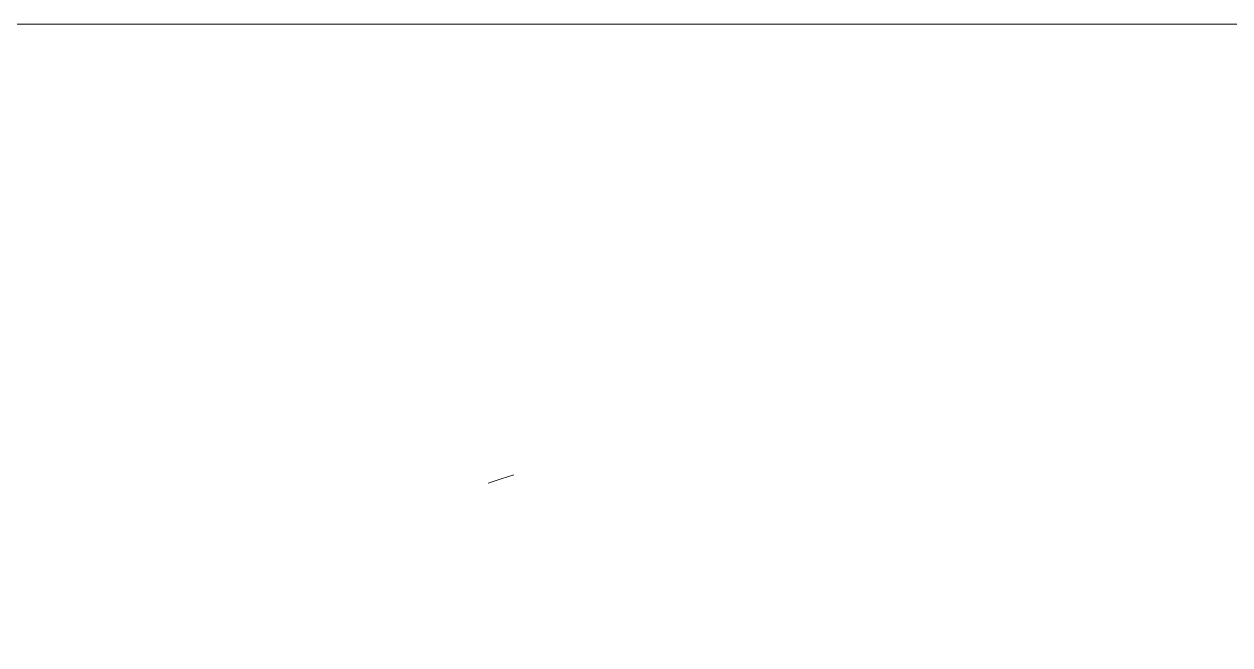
# Model space of a CAD drawing. Header units: metres. Extents: x -18.34 to -13.25, y -25.49 to -16.26.
# Drawn here: x -17.8563 to -17.7512, y -21.4554 to -21.4012 of the extents above; entities that cross this region are included whole.
import ezdxf

# ---------------------------------------------------------------- set-up
doc = ezdxf.new("R2010")
doc.units = ezdxf.units.M
for name, color, linetype, lineweight in [('Importações nas famílias', 7, 'Continuous', 5), ('Padrão de superfície', 7, 'Continuous', 5), ('Telhados', 7, 'Continuous', 5), ('Vegetação', 7, 'Continuous', 5)]:
    doc.layers.add(name, color=color, linetype=linetype, lineweight=lineweight)

# ---------------------------------------------------------------- blocks, each defined once
blk = doc.blocks.new('Planta_pergolado_12200 - plantas pergolado_skp_Component_12-V9-Pavimento 02 - Executivo')
at = {"layer": 'Importações nas famílias', "color": 9, "flags": 128}
blk.add_lwpolyline([(0.201591, 0.160989), (0.20076, 0.161302), (0.199945, 0.161609)], dxfattribs=at)
blk = doc.blocks.new('Planta_pergolado_12200 - plantas pergolado_skp_Component_16-V11-Pavimento 02 - Executivo')
blk.add_blockref('Planta_pergolado_12200 - plantas pergolado_skp_Component_12-V9-Pavimento 02 - Executivo', (0, 0))
blk = doc.blocks.new('Planta_pergolado_12200 - plantas pergolado_skp_-V2602-Pavimento 02 - Executivo')
blk.add_blockref('Planta_pergolado_12200 - plantas pergolado_skp_Component_16-V11-Pavimento 02 - Executivo', (-0.035804, -0.029163))
blk = doc.blocks.new('Planta_pergolado_12200 - plantas pergolado_skp_-V2603-Pavimento 02 - Executivo')
at = {"xscale": 1.254472261797389, "yscale": 1.254472261797389, "zscale": 1.254472261797389, "rotation": 44.99999999999149}
blk.add_blockref('Planta_pergolado_12200 - plantas pergolado_skp_-V2602-Pavimento 02 - Executivo', (0.101937, -0.102346), dxfattribs=at)
blk = doc.blocks.new('Planta_pergolado_12200 - plantas pergolado_skp_-V2622-Pavimento 02 - Executivo')
at = {"rotation": 89.9999999999999}
blk.add_blockref('Planta_pergolado_12200 - plantas pergolado_skp_-V2603-Pavimento 02 - Executivo', (0.274037, 0.01573), dxfattribs=at)
blk = doc.blocks.new('Planta_pergolado_12200 - Planta_pergolado_12200-3075656-Pavimento 02 - Executivo')
at = {"xscale": 1.068436298615139, "yscale": 1.068436298615139, "zscale": 1.068436298615139, "rotation": 83.79999999999607}
blk.add_blockref('Planta_pergolado_12200 - plantas pergolado_skp_-V2622-Pavimento 02 - Executivo', (-0.09186, -0.47965), dxfattribs=at)

msp = doc.modelspace()

# ---------------------------------------------------------------- hatches: boundary and pattern name
at = {"layer": 'Padrão de superfície'}
h = msp.add_hatch(dxfattribs=at)
h.set_pattern_fill('FP_1', color=251, style=0, pattern_type=2)
h.set_pattern_definition([(90, (0.011, -1.833), (-0.3, 2e-17), [])])
h.paths.add_polyline_path([(-16.97066, -24.60124), (-15.065, -24.60124), (-15.065, -23.73124), (-14.265, -23.73124), (-14.265, -24.60124), (-14.115, -24.60124), (-14.115, -21.40124), (-18.235, -21.40124), (-18.235, -24.60124)])

# ---------------------------------------------------------------- linework, layer by layer
at = {"layer": 'Telhados'}
msp.add_line((-18.235, -21.40124), (-14.115, -21.40124), dxfattribs=at)

# ---------------------------------------------------------------- block references
at = {"layer": 'Vegetação', "color": 9}
msp.add_blockref('Planta_pergolado_12200 - Planta_pergolado_12200-3075656-Pavimento 02 - Executivo', (-17.58, -21.09809), dxfattribs=at)

doc.saveas('drawing.dxf')
